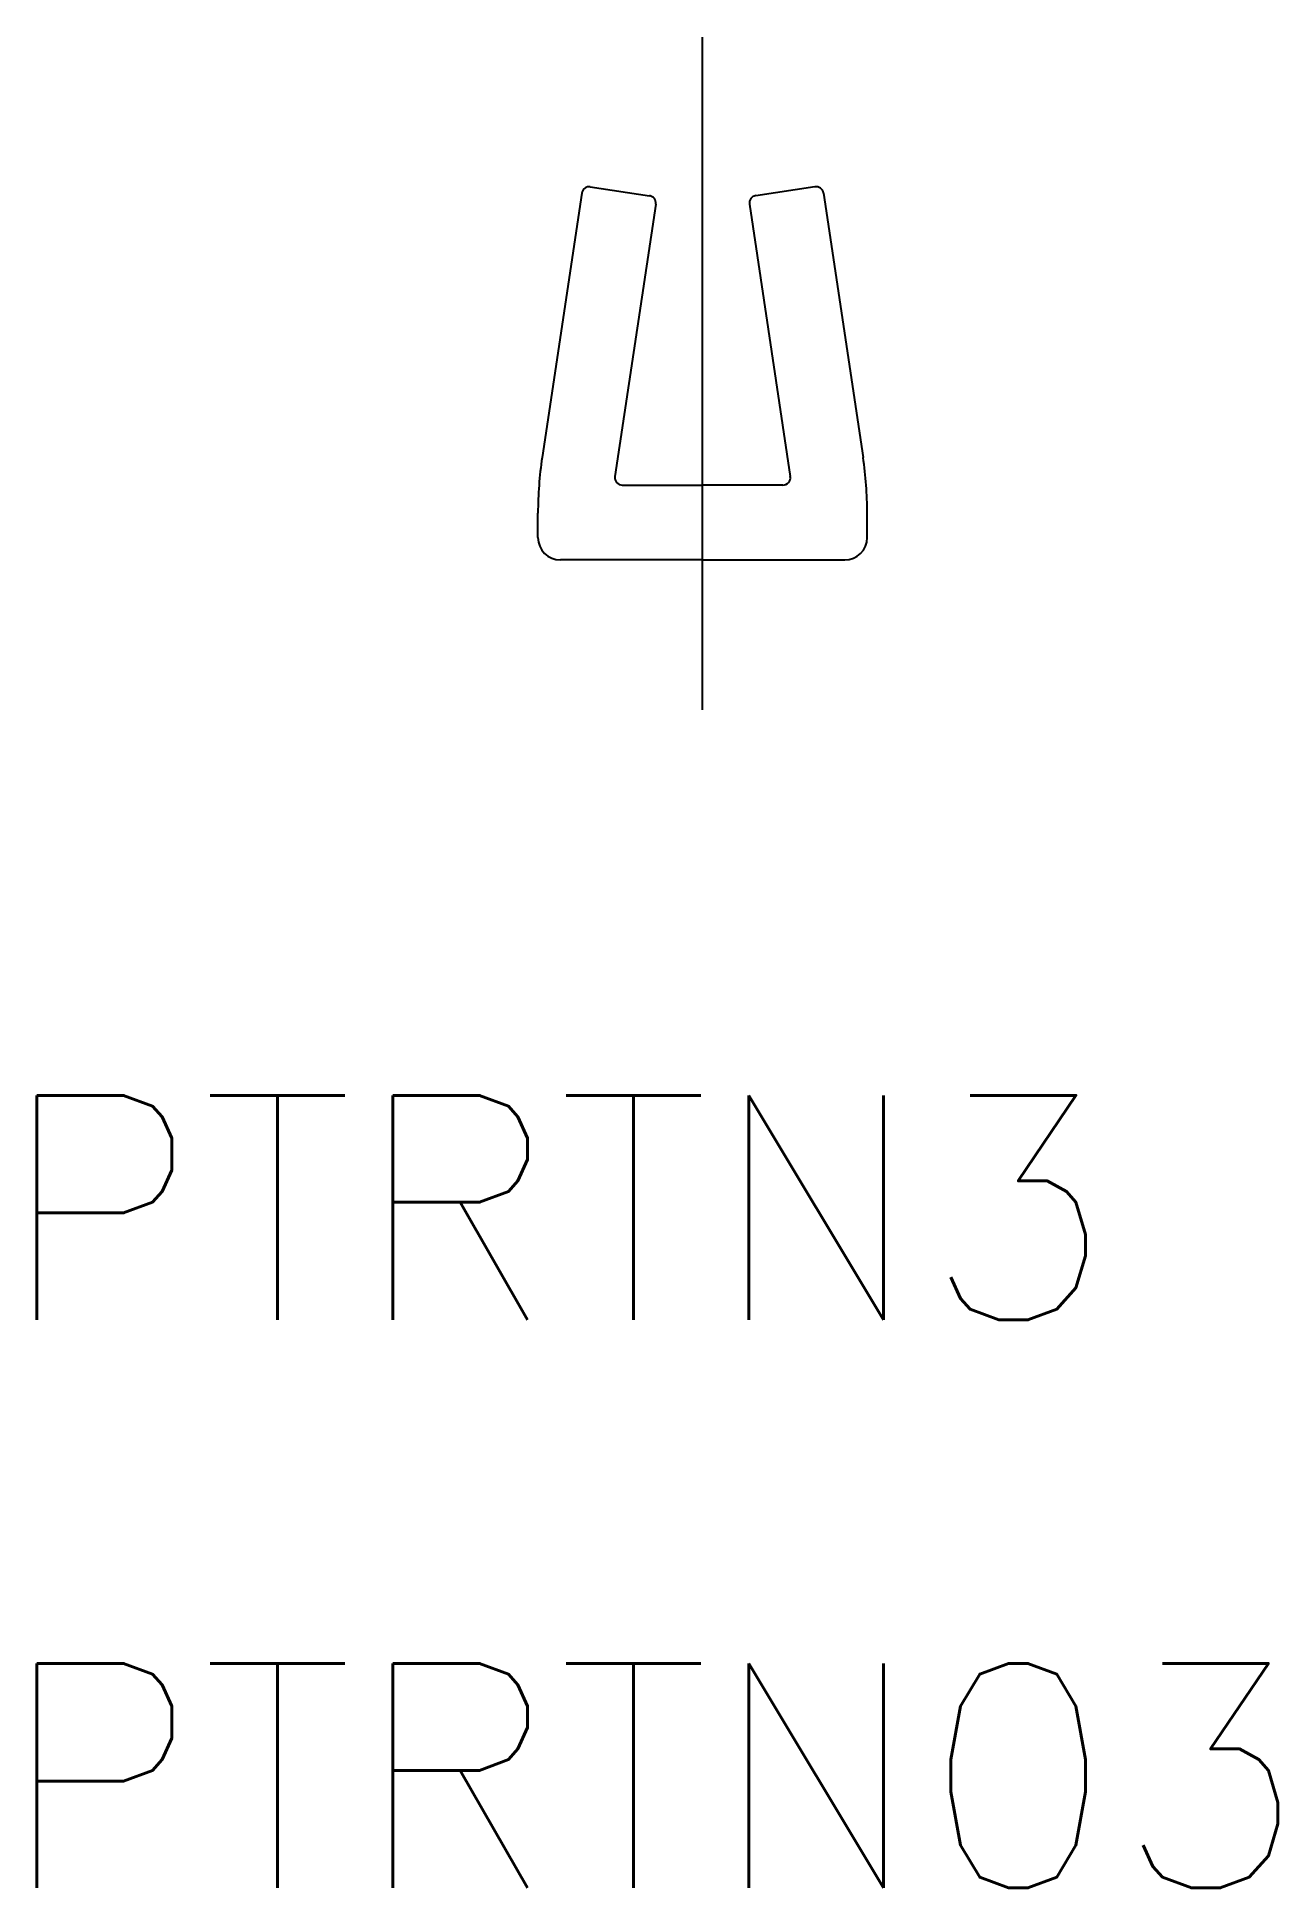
# Model space of a CAD drawing. Extents: x -8.9 to 7.7, y -17.7 to 7.
import ezdxf

# ---------------------------------------------------------------- set-up
doc = ezdxf.new("R2010")
doc.units = 0
doc.linetypes.add('CENTER', pattern=[50.8, 31.75, -6.35, 6.35, -6.35])
doc.layers.get('0').update_dxf_attribs({"linetype": 'CONTINUOUS'})
doc.layers.add('CENTER', color=1, linetype='CENTER')
doc.styles.get("Standard").update_dxf_attribs({"font": 'txt.shx', "height": 3, "bigfont": 'bigfont.shx'})

msp = doc.modelspace()

# ---------------------------------------------------------------- linework, layer by layer
at = {"color": 7, "linetype": 'CONTINUOUS'}
for p, q in [((-1.501, 4.985), (-0.71, 4.866)), ((1.501, 4.985), (0.71, 4.866)), ((-1.615, 4.901), (-2.145, 1.369)), ((-0.626, 4.753), (-1.172, 1.115)), ((0.626, 4.753), (1.172, 1.115)), ((1.615, 4.901), (2.145, 1.369)), ((-1.073, 1), (0, 1)), ((1.073, 1), (0, 1)), ((-2.2, 0.3), (-2.2, 0.627)), ((2.2, 0.3), (2.2, 0.627)), ((0, 0), (-1.9, 0)), ((0, 0), (1.9, 0))]:
    msp.add_line(p, q, dxfattribs=at)
for centre, radius, start, end in [((-1.516, 4.886), 0.1, 81.4692, 171.4692), ((1.516, 4.886), 0.1, 8.5308, 98.5308), ((-0.725, 4.768), 0.1, 351.4692, 81.4692), ((0.725, 4.768), 0.1, 98.5308, 188.5308), ((2.8, 0.627), 5, 171.4692, 180), ((-2.8, 0.627), 5, 0, 8.5308), ((-1.073, 1.1), 0.1, 171.4692, 270), ((1.073, 1.1), 0.1, 270, 8.5308), ((-1.9, 0.3), 0.3, 180, 270), ((1.9, 0.3), 0.3, 270, 0)]:
    msp.add_arc(centre, radius, start, end, dxfattribs=at)
at = {"layer": 'CENTER', "color": 1, "linetype": 'CENTER'}
msp.add_line((0, -2), (0, 6.986), dxfattribs=at)

# ---------------------------------------------------------------- texts
at = {"color": 7, "linetype": 'CONTINUOUS'}
for s, p in [('PTRTN3', (-9.41, -10.152)), ('PTRTN03', (-9.41, -17.741))]:
    msp.add_text(s, height=3, dxfattribs=at).set_placement(p)

doc.saveas('drawing.dxf')
